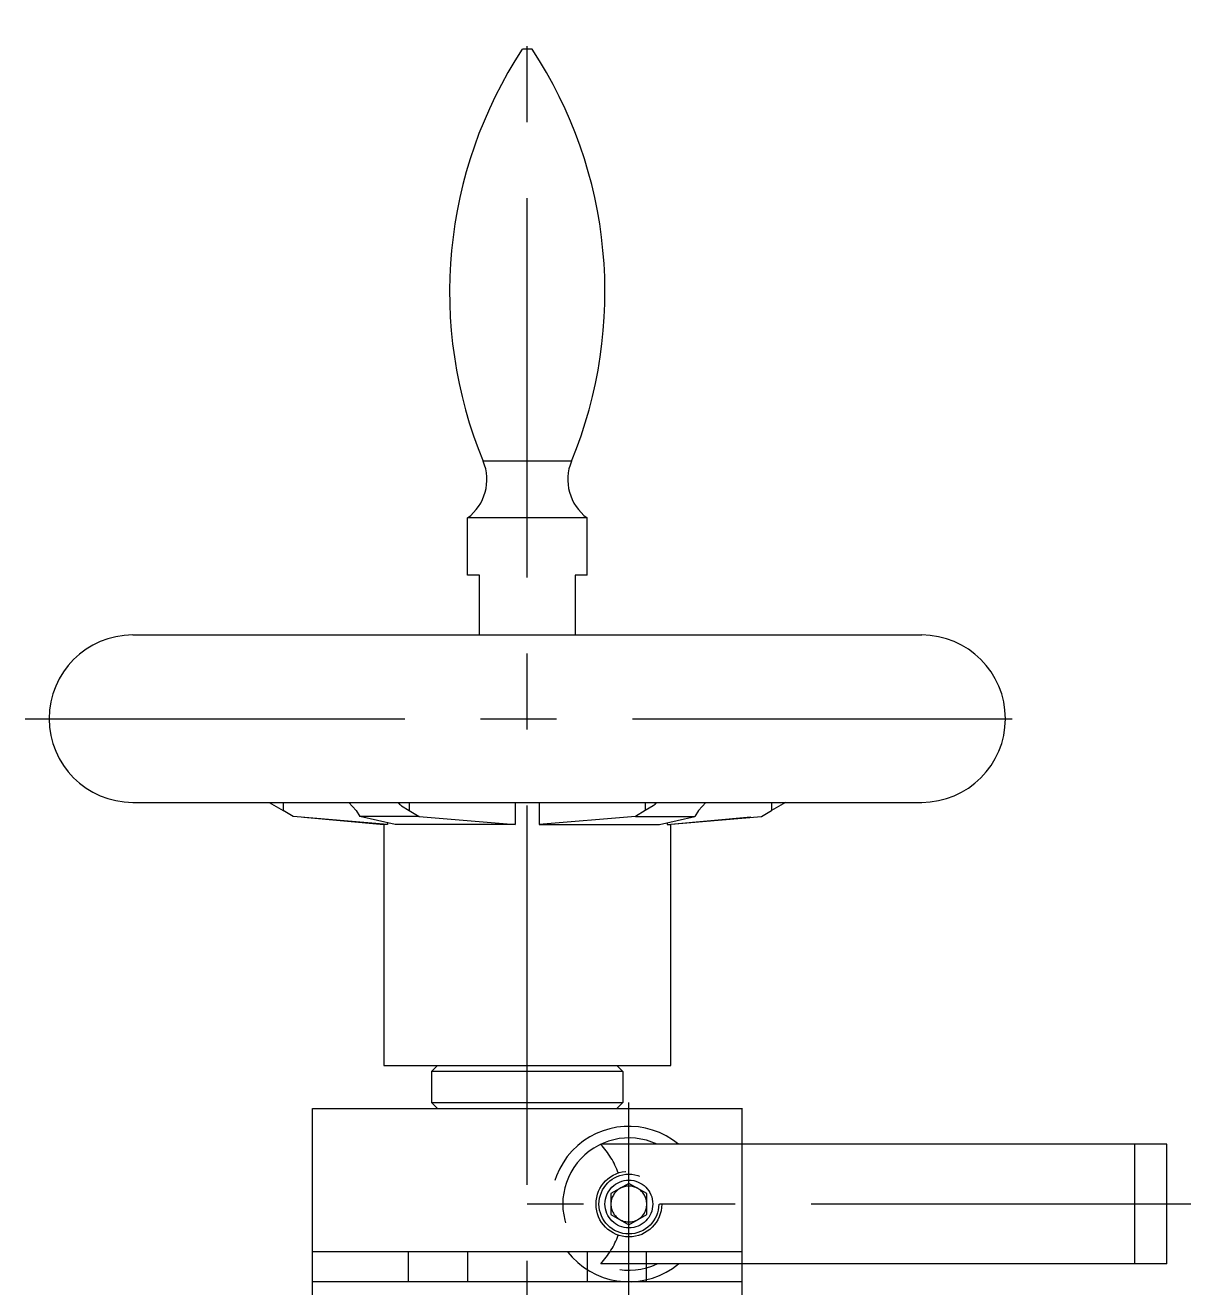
# Model space of a CAD drawing. Extents: x -35 to 525, y -17 to 783.
# Drawn here: x 405.7 to 503.2, y 497.4 to 603 of the extents above; entities that cross this region are included whole.
import ezdxf

# ---------------------------------------------------------------- set-up
doc = ezdxf.new("R2010")
doc.units = 0
doc.linetypes.add('CENTER', pattern=[50.8, 31.75, -6.35, 6.35, -6.35])
doc.linetypes.add('DASHED', pattern=[19.05, 12.7, -6.35])
doc.layers.get('0').update_dxf_attribs({"linetype": 'CONTINUOUS'})
doc.layers.add('CENTER', color=1, linetype='CENTER')

msp = doc.modelspace()

# ---------------------------------------------------------------- linework, layer by layer
at = {"color": 7, "linetype": 'CONTINUOUS'}
for p, q in [((448.09, 601), (447.26, 601)), ((451.36, 566.53), (443.98, 566.53)), ((452.67, 561.79), (442.67, 561.79)), ((442.67, 557), (442.67, 561.79)), ((452.67, 557), (452.67, 561.79)), ((443.67, 557), (442.67, 557)), ((443.67, 552), (443.67, 557)), ((451.67, 557), (451.67, 552)), ((452.67, 557), (451.67, 557)), ((414.67, 552), (480.67, 552)), ((414.67, 538), (480.67, 538)), ((426.08, 538), (427.26, 537.31)), ((427.26, 538), (427.26, 537.31)), ((432.73, 538), (433.36, 537.31)), ((437.15, 537.72), (437.8, 537.31)), ((437.8, 538), (437.8, 537.31)), ((446.67, 538), (446.67, 536.14)), ((448.67, 538), (448.67, 536.14)), ((457.54, 538), (457.54, 537.31)), ((458.19, 537.72), (457.54, 537.31)), ((462.61, 538), (461.99, 537.31)), ((469.27, 538), (468.09, 537.31)), ((468.09, 538), (468.09, 537.31)), ((428.08, 536.82), (427.26, 537.31)), ((435.99, 536.14), (428.08, 536.82)), ((428.97, 536.75), (435.67, 536.14)), ((433.36, 537.31), (433.67, 536.82)), ((436.61, 536.14), (433.67, 536.82)), ((438.64, 536.82), (433.67, 536.82)), ((437.8, 537.31), (438.64, 536.82)), ((438.64, 536.82), (446.67, 536.14)), ((456.71, 536.82), (448.67, 536.14)), ((457.54, 537.31), (456.71, 536.82)), ((456.71, 536.82), (461.68, 536.82)), ((458.74, 536.14), (461.68, 536.82)), ((459.36, 536.14), (467.27, 536.82)), ((466.38, 536.75), (459.67, 536.14)), ((461.99, 537.31), (461.68, 536.82)), ((467.27, 536.82), (468.09, 537.31)), ((435.67, 536.14), (435.67, 516)), ((435.99, 536.14), (435.67, 536.14)), ((435.99, 536.28), (435.99, 536.14)), ((446.67, 536.14), (436.61, 536.14)), ((448.67, 536.14), (458.74, 536.14)), ((459.36, 536.28), (459.36, 536.14)), ((459.36, 536.14), (459.67, 536.14)), ((459.67, 516), (459.67, 536.14)), ((435.67, 516), (447.67, 516)), ((439.67, 515.5), (440.17, 516)), ((455.67, 515.5), (439.67, 515.5)), ((439.67, 515.5), (439.67, 512.9)), ((447.67, 516), (459.67, 516)), ((455.67, 515.5), (455.17, 516)), ((455.67, 515.5), (455.67, 512.9)), ((429.7, 494.3), (429.7, 512.4)), ((429.7, 512.4), (435.77, 512.4)), ((429.7, 512.4), (465.67, 512.4)), ((439.67, 512.9), (447.67, 512.9)), ((439.67, 512.9), (440.17, 512.4)), ((447.67, 512.9), (455.67, 512.9)), ((455.67, 512.9), (455.17, 512.4)), ((459.58, 512.4), (465.67, 512.4)), ((465.65, 494.3), (465.65, 512.4)), ((498.49, 509.4), (465.67, 509.4)), ((498.49, 499.4), (498.49, 509.4)), ((501.17, 509.4), (498.49, 509.4)), ((501.17, 499.4), (501.17, 509.4)), ((465.67, 500.4), (429.7, 500.4)), ((437.72, 500.4), (437.72, 497.9)), ((442.67, 500.4), (442.67, 497.9)), ((452.67, 500.4), (452.67, 497.9)), ((457.62, 500.4), (457.62, 497.9)), ((498.49, 499.4), (465.67, 499.4)), ((501.17, 499.4), (498.49, 499.4)), ((465.67, 497.9), (429.7, 497.9))]:
    msp.add_line(p, q, dxfattribs=at)
at = {"color": 3, "linetype": 'DASHED'}
for p, q in [((465.67, 509.4), (453.82, 509.4)), ((456.17, 506.13), (454.67, 505.27)), ((457.67, 505.27), (456.17, 506.13)), ((454.67, 505.27), (454.67, 503.53)), ((457.67, 503.53), (457.67, 505.27)), ((454.67, 503.53), (456.17, 502.67)), ((456.17, 502.67), (457.67, 503.53)), ((465.67, 499.4), (453.82, 499.4))]:
    msp.add_line(p, q, dxfattribs=at)
for radius in [2.75, 2.5, 2]:
    msp.add_circle((456.17, 504.4), radius, dxfattribs=at)
at = {"color": 7, "linetype": 'CONTINUOUS'}
for centre, radius, start, end in [((478.17, 580.67), 37, 146.6714, 202.4708), ((417.17, 580.67), 37, 337.5292, 33.3286), ((440.29, 565), 4, 306.6383, 22.4708), ((455.06, 565), 4, 157.5292, 233.3617), ((414.67, 545), 7, 90, 270), ((480.67, 545), 7, 270, 90), ((438.12, 539.09), 1.68, 220.462, 234.7696), ((457.23, 539.09), 1.68, 305.2304, 319.538)]:
    msp.add_arc(centre, radius, start, end, dxfattribs=at)
at = {"color": 3, "linetype": 'DASHED'}
for centre, radius, start, end in [((456.17, 504.4), 6.5, 50.2849, 309.7151), ((456.17, 504.4), 5.53, 64.7754, 295.2246), ((448.57, 504.54), 7.15, 20.1116, 42.7693), ((456.17, 504.4), 1.5, 60, 120), ((456.17, 504.4), 1.5, 120, 180), ((456.17, 504.4), 1.5, 0, 60), ((456.17, 504.4), 1.5, 180, 240), ((456.17, 504.4), 1.5, 300, 0), ((456.17, 504.4), 1.5, 240, 300), ((448.57, 504.26), 7.15, 317.2307, 339.8884)]:
    msp.add_arc(centre, radius, start, end, dxfattribs=at)
at = {"layer": 'CENTER', "color": 1, "linetype": 'CENTER'}
for p, q in [((447.67, -2), (447.67, 603)), ((405.67, 545), (489.67, 545)), ((456.17, 495.9), (456.17, 512.9)), ((503.17, 504.4), (447.67, 504.4))]:
    msp.add_line(p, q, dxfattribs=at)

doc.saveas('drawing.dxf')
